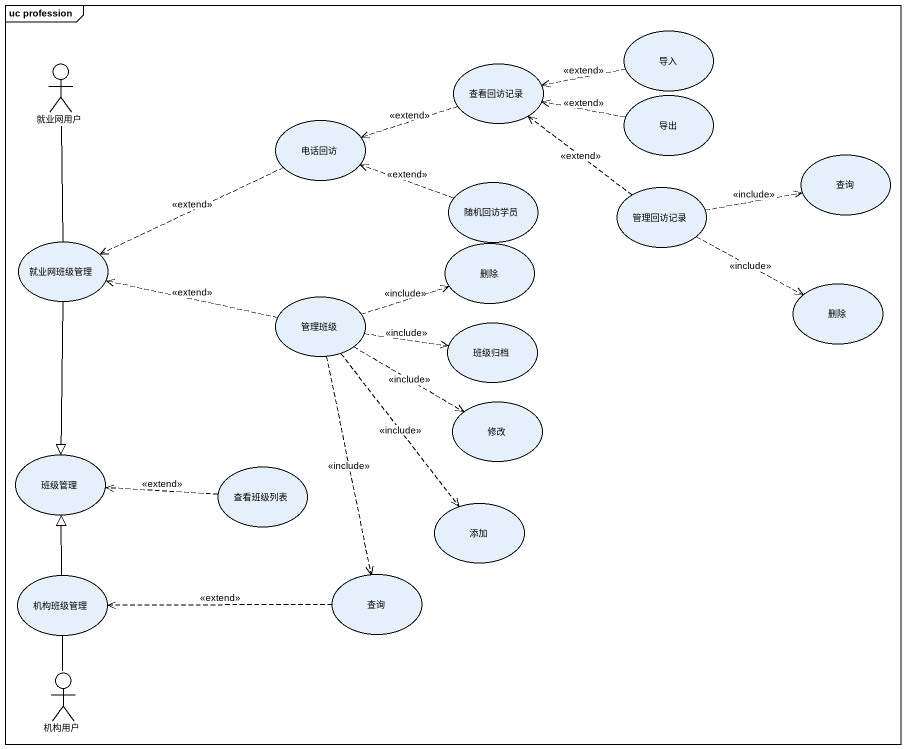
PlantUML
@startuml
mainframe uc profession
usecase 导入
actor 就业网用户
usecase 查看回访记录
usecase 电话回访
usecase 导出
usecase 查询
usecase 随机回访学员
usecase 管理回访记录
usecase 就业网班级管理
usecase 删除
usecase 管理班级
usecase "删除" as 删除_2
usecase 班级归档
usecase 修改
usecase 班级管理
usecase 查看班级列表
usecase 添加
usecase 机构班级管理
usecase "查询" as 查询_2
actor 机构用户
导入 .left.> 查看回访记录 : <<extend>>
就业网用户 -- 就业网班级管理
查看回访记录 .left.> 电话回访 : <<extend>>
电话回访 .left.> 就业网班级管理 : <<extend>>
导出 .left.> 查看回访记录 : <<extend>>
随机回访学员 .left.> 电话回访 : <<extend>>
管理回访记录 .up.> 查看回访记录 : <<extend>>
管理回访记录 .right.> 查询 : <<include>>
管理回访记录 .right.> 删除_2 : <<include>>
就业网班级管理 --|> 班级管理
管理班级 .left.> 就业网班级管理 : <<extend>>
管理班级 .right.> 删除 : <<include>>
管理班级 .right.> 班级归档 : <<include>>
管理班级 .right.> 修改 : <<include>>
管理班级 ..> 添加 : <<include>>
管理班级 ..> 查询_2 : <<include>>
查看班级列表 .left.> 班级管理 : <<extend>>
机构班级管理 -up-|> 班级管理
查询_2 .left.> 机构班级管理 : <<extend>>
机构用户 -up- 机构班级管理
@enduml
